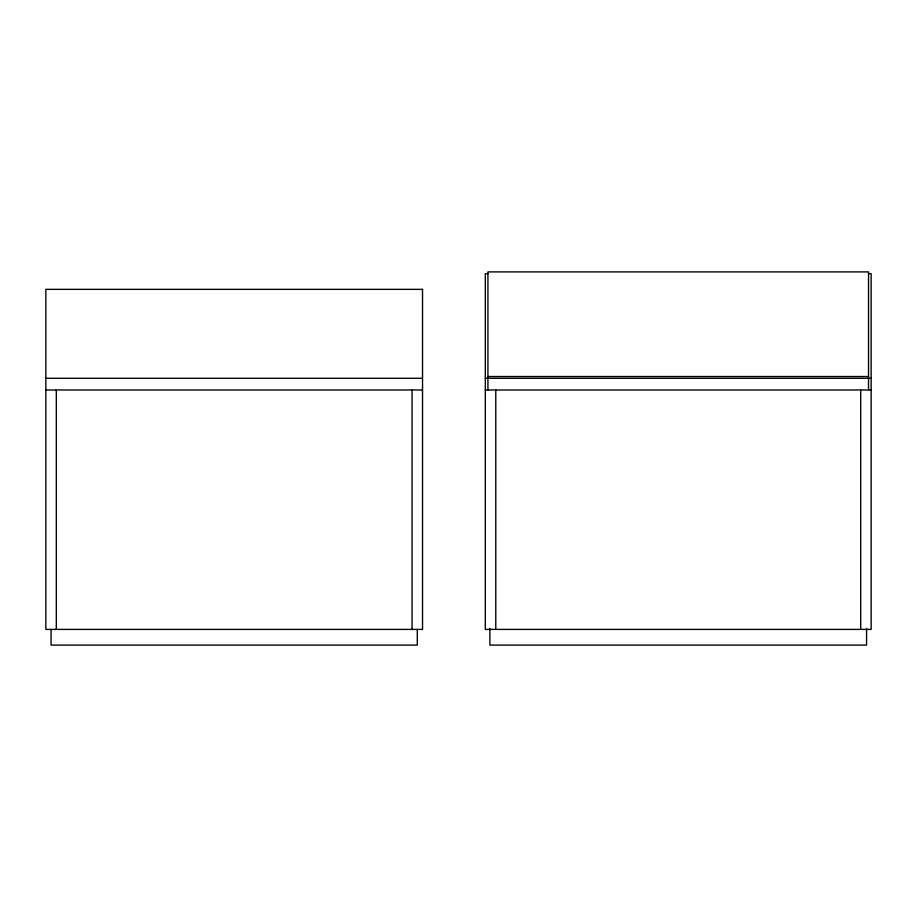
<?xml version="1.0" encoding="UTF-8"?>
<svg xmlns="http://www.w3.org/2000/svg" width="917" height="917" viewBox="0 0 917 917"><rect width="100%" height="100%" fill="white"/><g stroke="black" fill="none" stroke-linecap="round" stroke-linejoin="round"><path stroke-width="1.38" d="M487.924 273.656L485.311 273.656L485.311 629.406L871.15 629.406L871.15 273.656L868.537 273.656M487.924 376.532L868.537 376.532M45.85 378.285L422.531 378.285M485.311 378.285L871.15 378.285M45.85 389.989L422.531 389.989M485.311 389.989L871.15 389.989M868.537 389.989L868.537 271.902L487.924 271.902L487.924 389.989M866.576 628.363L866.576 645.098L489.896 645.098L489.896 628.363M860.685 389.989L860.685 629.406M495.776 389.989L495.776 629.406M417.304 629.406L417.304 645.098L51.077 645.098L51.077 629.406M412.065 389.989L412.065 629.406M56.315 389.989L56.315 629.406M422.531 289.348L45.85 289.348L45.85 629.406L422.531 629.406L422.531 289.348"/></g></svg>
